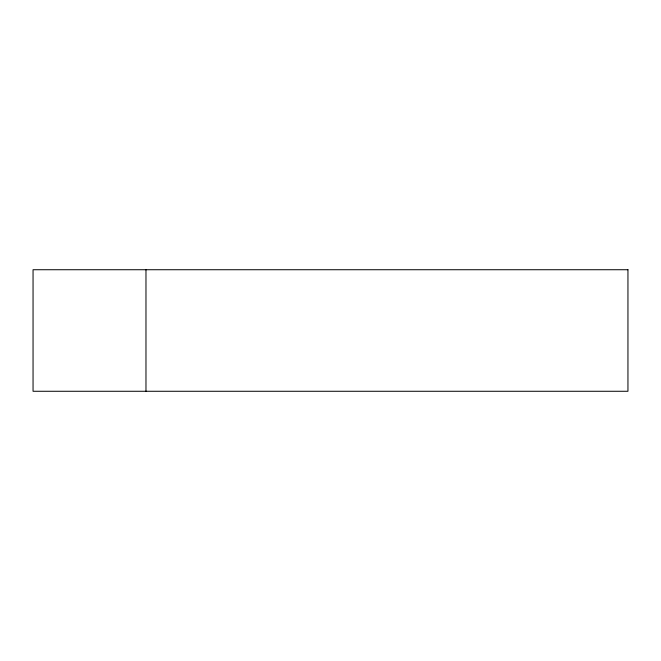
<?xml version="1.0" encoding="UTF-8"?>
<svg xmlns="http://www.w3.org/2000/svg" width="661" height="661" viewBox="0 0 661 661"><rect width="100%" height="100%" fill="white"/><g stroke="black" fill="none" stroke-linecap="round" stroke-linejoin="round"><path stroke-width="0.99" d="M145.974 269.729L145.974 391.271M627.95 269.729L33.05 269.729L33.05 391.271L627.95 391.271L627.95 269.729"/></g></svg>
